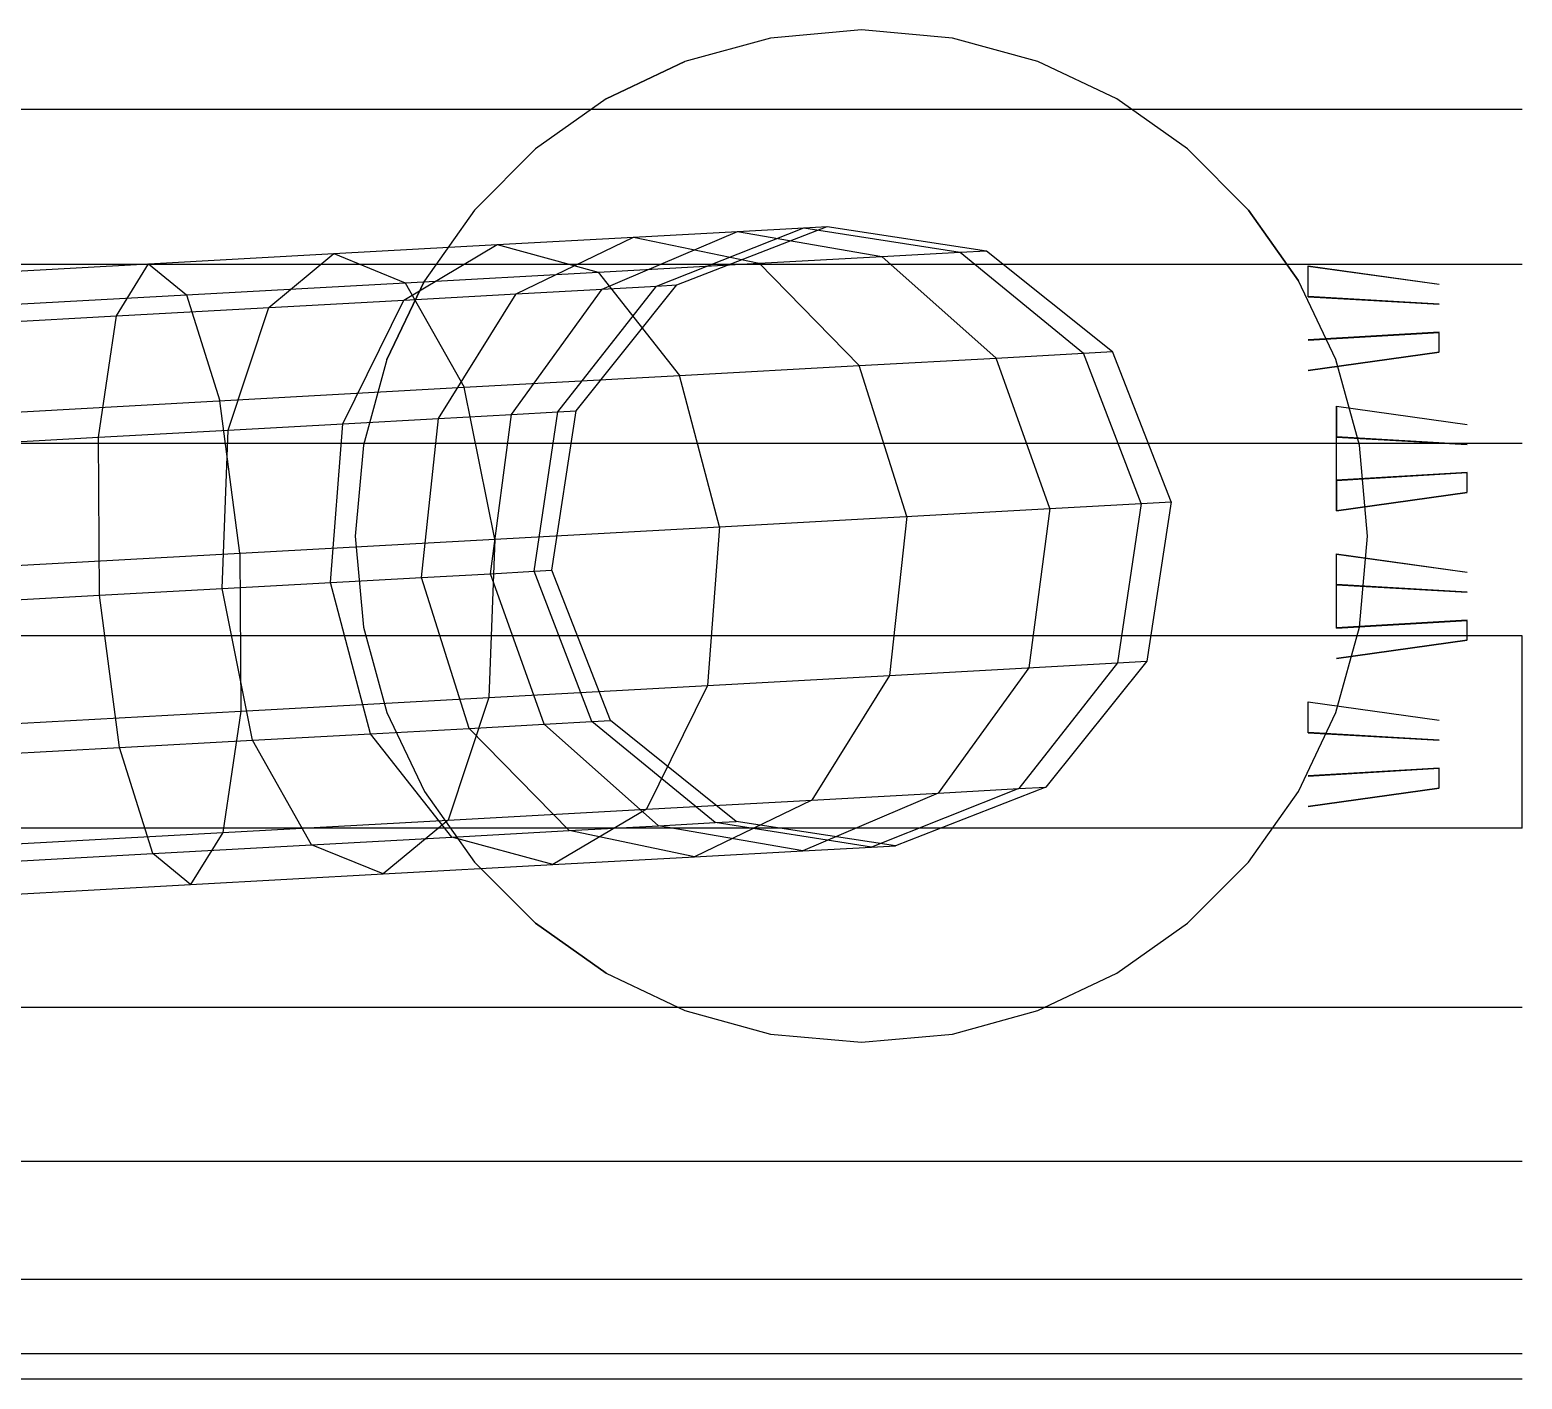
# Model space of a CAD drawing. Extents: x 11992 to 29481, y -6727 to 6811.
# Drawn here: x 17364.78 to 17398.32, y 2182.66 to 2212.98 of the extents above; entities that cross this region are included whole.
import ezdxf

# ---------------------------------------------------------------- set-up
doc = ezdxf.new("R2010")
doc.units = 0
doc.header["$MEASUREMENT"] = 0
doc.layers.get('0').update_dxf_attribs({"color": 8, "linetype": 'CONTINUOUS'})

msp = doc.modelspace()

# ---------------------------------------------------------------- linework, layer by layer
for p, q in [((17381.426, 2212.793, -1031.956), (17379.503, 2212.264, -1031.956)), ((17381.426, 2212.793, -1231.956), (17379.503, 2212.264, -1231.956)), ((17383.47, 2212.976, -1031.956), (17381.426, 2212.793, -1031.956)), ((17383.47, 2212.976, -1231.956), (17381.426, 2212.793, -1231.956)), ((17381.426, 2212.793, -1031.956), (17381.426, 2212.793, -1231.956)), ((17385.513, 2212.793, -1031.956), (17383.47, 2212.976, -1031.956)), ((17385.513, 2212.793, -1231.956), (17383.47, 2212.976, -1231.956)), ((17383.47, 2212.976, -1031.956), (17383.47, 2212.976, -1231.956)), ((17387.436, 2212.264, -1031.956), (17385.513, 2212.793, -1031.956)), ((17387.436, 2212.264, -1231.956), (17385.513, 2212.793, -1231.956)), ((17385.513, 2212.793, -1031.956), (17385.513, 2212.793, -1231.956)), ((17379.503, 2212.264, -1031.956), (17377.732, 2211.423, -1031.956)), ((17377.732, 2211.423, -1231.956), (17379.503, 2212.264, -1231.956)), ((17379.503, 2212.264, -1031.956), (17379.503, 2212.264, -1231.956)), ((17389.207, 2211.423, -1031.956), (17387.436, 2212.264, -1031.956)), ((17389.207, 2211.423, -1231.956), (17387.436, 2212.264, -1231.956)), ((17387.436, 2212.264, -1031.956), (17387.436, 2212.264, -1231.956)), ((17377.732, 2211.423, -1031.956), (17376.144, 2210.3, -1031.956)), ((17377.732, 2211.423, -1231.956), (17376.144, 2210.3, -1231.956)), ((17377.732, 2211.423, -1031.956), (17377.732, 2211.423, -1231.956)), ((17390.795, 2210.3, -1031.956), (17389.207, 2211.423, -1031.956)), ((17390.795, 2210.3, -1231.956), (17389.207, 2211.423, -1231.956)), ((17389.207, 2211.423, -1031.956), (17389.207, 2211.423, -1231.956)), ((17398.316, 2211.188, -1251.743), (17304.316, 2211.188, -1251.743)), ((17398.316, 2211.188, -1228.162), (17304.316, 2211.188, -1228.162)), ((17374.772, 2208.928, -1031.956), (17376.144, 2210.3, -1031.956)), ((17376.144, 2210.3, -1231.956), (17374.772, 2208.928, -1231.956)), ((17376.144, 2210.3, -1031.956), (17376.144, 2210.3, -1231.956)), ((17392.167, 2208.928, -1031.956), (17390.795, 2210.3, -1031.956)), ((17392.167, 2208.928, -1231.956), (17390.795, 2210.3, -1231.956)), ((17390.795, 2210.3, -1031.956), (17390.795, 2210.3, -1231.956)), ((17374.772, 2208.928, -1031.956), (17373.65, 2207.34, -1031.956)), ((17374.772, 2208.928, -1231.956), (17373.65, 2207.34, -1231.956)), ((17374.772, 2208.928, -1031.956), (17374.772, 2208.928, -1231.956)), ((17393.29, 2207.34, -1031.956), (17392.167, 2208.928, -1031.956)), ((17392.167, 2208.928, -1231.956), (17393.29, 2207.34, -1231.956)), ((17392.167, 2208.928, -1031.956), (17392.167, 2208.928, -1231.956)), ((17377.641, 2207.151, -1673.863), (17380.687, 2208.449, -1675.386)), ((17378.351, 2208.321, -1679.064), (17380.687, 2208.449, -1675.386)), ((17378.868, 2207.218, -1670.431), (17382.175, 2208.531, -1671.219)), ((17379.325, 2207.244, -1247.601), (17382.701, 2208.56, -1247.601)), ((17379.325, 2207.244, -1666.459), (17382.701, 2208.56, -1666.657)), ((17380.687, 2208.449, -1675.386), (17382.175, 2208.531, -1671.219)), ((17380.687, 2208.449, -1675.386), (17383.928, 2207.883, -1676.955)), ((17382.175, 2208.531, -1671.219), (17382.701, 2208.56, -1666.657)), ((17382.175, 2208.531, -1671.219), (17385.687, 2207.979, -1672.03)), ((17382.701, 2208.56, -1247.601), (17386.283, 2208.012, -1247.601)), ((17382.701, 2208.56, -1666.657), (17386.283, 2208.012, -1666.861)), ((17382.701, 2208.56, -1666.657), (17382.701, 2208.56, -1247.601)), ((17371.614, 2207.95, -1684.472), (17375.286, 2208.152, -1682.133)), ((17373.185, 2206.906, -1679.43), (17375.286, 2208.152, -1682.133)), ((17375.286, 2208.152, -1682.133), (17378.351, 2208.321, -1679.064)), ((17375.286, 2208.152, -1682.133), (17377.556, 2207.532, -1684.916)), ((17375.714, 2207.045, -1676.897), (17378.351, 2208.321, -1679.064)), ((17378.351, 2208.321, -1679.064), (17381.17, 2207.731, -1681.296)), ((17367.453, 2207.721, -1685.963), (17371.614, 2207.95, -1684.472)), ((17370.156, 2206.739, -1681.36), (17371.614, 2207.95, -1684.472)), ((17371.614, 2207.95, -1684.472), (17373.221, 2207.293, -1687.678)), ((17377.556, 2207.532, -1684.916), (17381.17, 2207.731, -1681.296)), ((17381.17, 2207.731, -1681.296), (17383.928, 2207.883, -1676.955)), ((17381.17, 2207.731, -1681.296), (17383.418, 2205.433, -1682.995)), ((17383.928, 2207.883, -1676.955), (17385.687, 2207.979, -1672.03)), ((17383.928, 2207.883, -1676.955), (17386.497, 2205.603, -1678.148)), ((17385.687, 2207.979, -1672.03), (17386.283, 2208.012, -1666.861)), ((17385.687, 2207.979, -1672.03), (17388.462, 2205.711, -1672.647)), ((17386.283, 2208.012, -1247.601), (17389.111, 2205.747, -1247.601)), ((17386.283, 2208.012, -1666.861), (17389.111, 2205.747, -1667.016)), ((17386.283, 2208.012, -1666.861), (17386.283, 2208.012, -1247.601)), ((17398.316, 2207.708, -1254.413), (17304.316, 2207.708, -1254.413)), ((17398.316, 2207.708, -1225.492), (17304.316, 2207.708, -1225.492)), ((17362.898, 2207.47, -1686.49), (17367.453, 2207.721, -1685.963)), ((17366.729, 2206.55, -1682.588), (17367.453, 2207.721, -1685.963)), ((17367.453, 2207.721, -1685.963), (17368.304, 2207.022, -1689.44)), ((17373.221, 2207.293, -1687.678), (17377.556, 2207.532, -1684.916)), ((17377.556, 2207.532, -1684.916), (17379.385, 2205.211, -1687.034)), ((17393.511, 2207.676, -1046.922), (17396.452, 2207.263, -1047.09)), ((17393.511, 2207.676, -1052.081), (17396.452, 2207.263, -1052.249)), ((17393.511, 2207.676, -1057.596), (17396.452, 2207.263, -1057.764)), ((17393.511, 2207.676, -1062.755), (17396.452, 2207.263, -1062.923)), ((17393.511, 2207.676, -1068.239), (17396.452, 2207.263, -1068.408)), ((17393.511, 2207.676, -1073.399), (17396.452, 2207.263, -1073.567)), ((17393.511, 2207.676, -1078.913), (17396.452, 2207.263, -1079.082)), ((17393.511, 2207.676, -1084.073), (17396.452, 2207.263, -1084.241)), ((17393.511, 2207.676, -1089.416), (17396.452, 2207.263, -1089.584)), ((17393.511, 2207.676, -1094.576), (17396.452, 2207.263, -1094.744)), ((17393.511, 2207.67, -1069.212), (17393.511, 2207.676, -1068.239)), ((17393.511, 2207.67, -1074.371), (17393.511, 2207.676, -1073.399)), ((17393.511, 2207.67, -1079.886), (17393.511, 2207.676, -1078.913)), ((17393.511, 2207.67, -1047.894), (17396.452, 2207.259, -1047.721)), ((17393.511, 2207.67, -1053.053), (17396.452, 2207.259, -1052.881)), ((17393.511, 2207.67, -1058.568), (17396.452, 2207.259, -1058.395)), ((17393.511, 2207.67, -1063.727), (17396.452, 2207.259, -1063.554)), ((17393.511, 2207.67, -1069.212), (17396.452, 2207.259, -1069.039)), ((17393.511, 2207.67, -1074.371), (17396.452, 2207.259, -1074.198)), ((17393.511, 2207.67, -1079.886), (17396.452, 2207.259, -1079.713)), ((17393.511, 2207.67, -1085.045), (17396.452, 2207.259, -1084.872)), ((17393.511, 2207.67, -1090.388), (17396.452, 2207.259, -1090.215)), ((17393.511, 2207.67, -1095.548), (17396.452, 2207.259, -1095.375)), ((17393.511, 2206.979, -1048.577), (17393.511, 2207.67, -1047.894)), ((17393.511, 2206.979, -1053.737), (17393.511, 2207.67, -1053.053)), ((17393.511, 2206.979, -1059.251), (17393.511, 2207.67, -1058.568)), ((17393.511, 2206.979, -1064.411), (17393.511, 2207.67, -1063.727)), ((17393.511, 2206.979, -1085.729), (17393.511, 2207.67, -1085.045)), ((17393.511, 2206.979, -1091.072), (17393.511, 2207.67, -1090.388)), ((17393.511, 2206.979, -1096.231), (17393.511, 2207.67, -1095.548)), ((17368.304, 2207.022, -1689.44), (17373.221, 2207.293, -1687.678)), ((17373.65, 2207.34, -1031.956), (17372.808, 2205.569, -1031.956)), ((17372.808, 2205.569, -1231.956), (17373.65, 2207.34, -1231.956)), ((17373.221, 2207.293, -1687.678), (17374.545, 2204.945, -1690.118)), ((17373.65, 2207.34, -1031.956), (17373.65, 2207.34, -1231.956)), ((17375.608, 2204.336, -1672.794), (17377.641, 2207.151, -1673.863)), ((17375.714, 2207.045, -1676.897), (17377.641, 2207.151, -1673.863)), ((17376.65, 2204.393, -1669.878), (17378.868, 2207.218, -1670.431)), ((17377.06, 2204.416, -1666.32), (17379.325, 2207.244, -1666.459)), ((17377.06, 2204.416, -1247.601), (17379.325, 2207.244, -1247.601)), ((17377.641, 2207.151, -1673.863), (17378.868, 2207.218, -1670.431)), ((17378.868, 2207.218, -1670.431), (17379.325, 2207.244, -1666.459)), ((17379.325, 2207.244, -1666.459), (17379.325, 2207.244, -1247.601)), ((17394.131, 2205.569, -1031.956), (17393.29, 2207.34, -1031.956)), ((17394.131, 2205.569, -1231.956), (17393.29, 2207.34, -1231.956)), ((17393.29, 2207.34, -1031.956), (17393.29, 2207.34, -1231.956)), ((17363.143, 2206.738, -1690.036), (17368.304, 2207.022, -1689.44)), ((17366.729, 2206.55, -1682.588), (17373.185, 2206.906, -1679.43)), ((17368.304, 2207.022, -1689.44), (17369.053, 2204.642, -1692.086)), ((17369.237, 2203.985, -1679.175), (17370.156, 2206.739, -1681.36)), ((17371.814, 2204.127, -1677.533), (17373.185, 2206.906, -1679.43)), ((17373.185, 2206.906, -1679.43), (17375.714, 2207.045, -1676.897)), ((17373.969, 2204.246, -1675.375), (17375.714, 2207.045, -1676.897)), ((17393.511, 2206.992, -1046.23), (17396.452, 2206.819, -1046.641)), ((17393.511, 2206.992, -1051.39), (17396.452, 2206.819, -1051.8)), ((17393.511, 2206.992, -1056.904), (17396.452, 2206.819, -1057.315)), ((17393.511, 2206.992, -1062.064), (17396.452, 2206.819, -1062.474)), ((17393.511, 2206.992, -1067.548), (17396.452, 2206.819, -1067.959)), ((17393.511, 2206.992, -1072.708), (17396.452, 2206.819, -1073.118)), ((17393.511, 2206.992, -1078.222), (17396.452, 2206.819, -1078.633)), ((17393.511, 2206.992, -1083.382), (17396.452, 2206.819, -1083.792)), ((17393.511, 2206.992, -1088.725), (17396.452, 2206.819, -1089.135)), ((17393.511, 2206.992, -1093.884), (17396.452, 2206.819, -1094.295)), ((17393.511, 2206.979, -1048.577), (17396.452, 2206.81, -1048.164)), ((17393.511, 2206.979, -1053.737), (17396.452, 2206.81, -1053.324)), ((17393.511, 2206.979, -1059.251), (17396.452, 2206.81, -1058.838)), ((17393.511, 2206.979, -1064.411), (17396.452, 2206.81, -1063.998)), ((17393.511, 2206.979, -1069.895), (17396.452, 2206.81, -1069.482)), ((17393.511, 2206.979, -1075.055), (17396.452, 2206.81, -1074.642)), ((17393.511, 2206.979, -1080.569), (17396.452, 2206.81, -1080.156)), ((17393.511, 2206.979, -1085.729), (17396.452, 2206.81, -1085.316)), ((17393.511, 2206.979, -1091.072), (17396.452, 2206.81, -1090.659)), ((17393.511, 2206.979, -1096.231), (17396.452, 2206.81, -1095.819)), ((17362.763, 2206.332, -1683.047), (17366.729, 2206.55, -1682.588)), ((17366.325, 2203.825, -1680.219), (17366.729, 2206.55, -1682.588)), ((17393.511, 2206.02, -1046.224), (17396.452, 2206.188, -1046.637)), ((17393.511, 2206.02, -1051.384), (17396.452, 2206.188, -1051.797)), ((17393.511, 2206.02, -1056.898), (17396.452, 2206.188, -1057.311)), ((17393.511, 2206.02, -1062.058), (17396.452, 2206.188, -1062.471)), ((17393.511, 2206.02, -1067.542), (17396.452, 2206.188, -1067.955)), ((17393.511, 2206.02, -1072.702), (17396.452, 2206.188, -1073.114)), ((17393.511, 2206.02, -1078.216), (17396.452, 2206.188, -1078.629)), ((17393.511, 2206.02, -1083.376), (17396.452, 2206.188, -1083.789)), ((17393.511, 2206.02, -1088.719), (17396.452, 2206.188, -1089.132)), ((17393.511, 2206.02, -1093.879), (17396.452, 2206.188, -1094.291)), ((17393.511, 2206.006, -1048.571), (17396.452, 2206.179, -1048.161)), ((17393.511, 2206.006, -1053.731), (17396.452, 2206.179, -1053.32)), ((17393.511, 2206.006, -1059.245), (17396.452, 2206.179, -1058.835)), ((17393.511, 2206.006, -1064.405), (17396.452, 2206.179, -1063.994)), ((17393.511, 2206.006, -1069.889), (17396.452, 2206.179, -1069.479)), ((17393.511, 2206.006, -1075.049), (17396.452, 2206.179, -1074.638)), ((17393.511, 2206.006, -1080.563), (17396.452, 2206.179, -1080.153)), ((17393.511, 2206.006, -1085.723), (17396.452, 2206.179, -1085.312)), ((17393.511, 2206.006, -1091.066), (17396.452, 2206.179, -1090.655)), ((17393.511, 2206.006, -1096.226), (17396.452, 2206.179, -1095.815)), ((17396.452, 2205.739, -1047.081), (17396.452, 2206.179, -1048.161)), ((17396.452, 2205.739, -1052.24), (17396.452, 2206.179, -1053.32)), ((17396.452, 2205.739, -1057.755), (17396.452, 2206.179, -1058.835)), ((17396.452, 2205.739, -1062.914), (17396.452, 2206.179, -1063.994)), ((17396.452, 2205.739, -1068.399), (17396.452, 2206.179, -1069.479)), ((17396.452, 2205.739, -1073.558), (17396.452, 2206.179, -1074.638)), ((17396.452, 2205.739, -1079.073), (17396.452, 2206.179, -1080.153)), ((17396.452, 2205.739, -1084.232), (17396.452, 2206.179, -1085.312)), ((17396.452, 2205.739, -1089.575), (17396.452, 2206.179, -1090.655)), ((17396.452, 2205.739, -1094.735), (17396.452, 2206.179, -1095.815)), ((17386.497, 2205.603, -1678.148), (17388.462, 2205.711, -1672.647)), ((17388.462, 2205.711, -1672.647), (17389.111, 2205.747, -1667.016)), ((17389.756, 2202.334, -1672.905), (17388.462, 2205.711, -1672.647)), ((17390.427, 2202.371, -1247.601), (17389.111, 2205.747, -1247.601)), ((17390.427, 2202.371, -1667.081), (17389.111, 2205.747, -1667.016)), ((17389.111, 2205.747, -1667.016), (17389.111, 2205.747, -1247.601)), ((17393.511, 2205.329, -1046.908), (17396.452, 2205.739, -1047.081)), ((17393.511, 2205.329, -1052.067), (17396.452, 2205.739, -1052.24)), ((17393.511, 2205.329, -1057.582), (17396.452, 2205.739, -1057.755)), ((17393.511, 2205.329, -1062.742), (17396.452, 2205.739, -1062.914)), ((17393.511, 2205.329, -1068.226), (17396.452, 2205.739, -1068.399)), ((17393.511, 2205.329, -1073.385), (17396.452, 2205.739, -1073.558)), ((17393.511, 2205.329, -1078.9), (17396.452, 2205.739, -1079.073)), ((17393.511, 2205.329, -1084.059), (17396.452, 2205.739, -1084.232)), ((17393.511, 2205.329, -1089.402), (17396.452, 2205.739, -1089.575)), ((17393.511, 2205.329, -1094.562), (17396.452, 2205.739, -1094.735)), ((17393.511, 2205.323, -1047.88), (17396.452, 2205.736, -1047.712)), ((17393.511, 2205.323, -1053.04), (17396.452, 2205.736, -1052.872)), ((17393.511, 2205.323, -1058.554), (17396.452, 2205.736, -1058.386)), ((17393.511, 2205.323, -1063.714), (17396.452, 2205.736, -1063.546)), ((17393.511, 2205.323, -1069.198), (17396.452, 2205.736, -1069.03)), ((17393.511, 2205.323, -1074.357), (17396.452, 2205.736, -1074.189)), ((17393.511, 2205.323, -1079.872), (17396.452, 2205.736, -1079.704)), ((17393.511, 2205.323, -1085.032), (17396.452, 2205.736, -1084.863)), ((17393.511, 2205.323, -1090.375), (17396.452, 2205.736, -1090.206)), ((17393.511, 2205.323, -1095.534), (17396.452, 2205.736, -1095.366)), ((17372.808, 2205.569, -1031.956), (17372.279, 2203.646, -1031.956)), ((17372.808, 2205.569, -1231.956), (17372.279, 2203.646, -1231.956)), ((17372.808, 2205.569, -1031.956), (17372.808, 2205.569, -1231.956)), ((17379.385, 2205.211, -1687.034), (17383.418, 2205.433, -1682.995)), ((17383.418, 2205.433, -1682.995), (17386.497, 2205.603, -1678.148)), ((17384.492, 2202.044, -1683.706), (17383.418, 2205.433, -1682.995)), ((17387.705, 2202.221, -1678.647), (17386.497, 2205.603, -1678.148)), ((17394.66, 2203.646, -1031.956), (17394.131, 2205.569, -1031.956)), ((17394.66, 2203.646, -1231.956), (17394.131, 2205.569, -1231.956)), ((17394.131, 2205.569, -1031.956), (17394.131, 2205.569, -1231.956)), ((17374.545, 2204.945, -1690.118), (17379.385, 2205.211, -1687.034)), ((17380.284, 2201.812, -1687.921), (17379.385, 2205.211, -1687.034)), ((17363.431, 2204.333, -1692.735), (17374.545, 2204.945, -1690.118)), ((17375.233, 2201.534, -1691.138), (17374.545, 2204.945, -1690.118)), ((17369.5, 2201.219, -1693.192), (17369.053, 2204.642, -1692.086)), ((17375.608, 2204.336, -1672.794), (17376.65, 2204.393, -1669.878)), ((17376.117, 2200.812, -1669.708), (17376.65, 2204.393, -1669.878)), ((17376.512, 2200.834, -1666.278), (17377.06, 2204.416, -1666.32)), ((17376.512, 2200.834, -1247.601), (17377.06, 2204.416, -1247.601)), ((17376.65, 2204.393, -1669.878), (17377.06, 2204.416, -1666.32)), ((17377.06, 2204.416, -1666.32), (17377.06, 2204.416, -1247.601)), ((17394.142, 2202.855, -1048.571), (17394.142, 2204.524, -1046.922)), ((17394.142, 2204.519, -1063.727), (17394.142, 2204.524, -1062.755)), ((17394.142, 2202.171, -1074.357), (17394.142, 2204.524, -1073.399)), ((17394.142, 2204.524, -1046.922), (17397.083, 2204.112, -1047.09)), ((17394.142, 2204.524, -1052.081), (17397.083, 2204.112, -1052.249)), ((17394.142, 2204.524, -1057.596), (17397.083, 2204.112, -1057.764)), ((17394.142, 2204.524, -1062.755), (17397.083, 2204.112, -1062.923)), ((17394.142, 2204.524, -1062.755), (17394.142, 2203.841, -1062.064)), ((17394.142, 2204.524, -1068.239), (17397.083, 2204.112, -1068.408)), ((17394.142, 2204.524, -1073.399), (17397.083, 2204.112, -1073.567)), ((17394.142, 2204.524, -1078.913), (17397.083, 2204.112, -1079.082)), ((17394.142, 2204.524, -1084.073), (17397.083, 2204.112, -1084.241)), ((17394.142, 2204.524, -1089.416), (17397.083, 2204.112, -1089.584)), ((17394.142, 2204.524, -1089.416), (17394.142, 2203.841, -1088.725)), ((17394.142, 2202.171, -1095.534), (17394.142, 2204.524, -1094.576)), ((17394.142, 2204.524, -1094.576), (17397.083, 2204.112, -1094.744)), ((17394.142, 2202.855, -1091.066), (17394.142, 2204.524, -1089.416)), ((17394.142, 2202.869, -1093.879), (17394.142, 2204.524, -1094.576)), ((17394.142, 2204.519, -1047.894), (17397.083, 2204.108, -1047.721)), ((17394.142, 2204.519, -1053.053), (17397.083, 2204.108, -1052.881)), ((17394.142, 2204.519, -1058.568), (17397.083, 2204.108, -1058.395)), ((17394.142, 2204.519, -1063.727), (17397.083, 2204.108, -1063.554)), ((17394.142, 2204.519, -1069.212), (17397.083, 2204.108, -1069.039)), ((17394.142, 2204.519, -1074.371), (17397.083, 2204.108, -1074.198)), ((17394.142, 2204.519, -1079.885), (17397.083, 2204.108, -1079.713)), ((17394.142, 2204.519, -1085.045), (17397.083, 2204.108, -1084.872)), ((17394.142, 2204.519, -1090.388), (17397.083, 2204.108, -1090.215)), ((17394.142, 2204.519, -1095.548), (17397.083, 2204.108, -1095.375)), ((17394.142, 2204.519, -1079.885), (17394.142, 2203.841, -1078.222)), ((17394.142, 2204.519, -1085.045), (17394.142, 2203.841, -1083.382)), ((17394.142, 2203.827, -1048.577), (17394.142, 2204.519, -1047.894)), ((17394.142, 2203.827, -1053.737), (17394.142, 2204.519, -1053.053)), ((17394.142, 2203.827, -1059.251), (17394.142, 2204.519, -1058.568)), ((17394.142, 2203.827, -1069.895), (17394.142, 2204.519, -1069.212)), ((17394.142, 2203.827, -1075.055), (17394.142, 2204.519, -1074.371)), ((17394.142, 2203.827, -1080.569), (17394.142, 2204.519, -1079.885)), ((17394.142, 2203.827, -1085.729), (17394.142, 2204.519, -1085.045)), ((17369.237, 2203.985, -1679.175), (17371.814, 2204.127, -1677.533)), ((17371.542, 2200.56, -1676.949), (17371.814, 2204.127, -1677.533)), ((17371.814, 2204.127, -1677.533), (17373.969, 2204.246, -1675.375)), ((17373.581, 2200.673, -1674.907), (17373.969, 2204.246, -1675.375)), ((17373.969, 2204.246, -1675.375), (17375.608, 2204.336, -1672.794)), ((17375.132, 2200.758, -1672.465), (17375.608, 2204.336, -1672.794)), ((17362.772, 2203.629, -1680.629), (17366.325, 2203.825, -1680.219)), ((17366.325, 2203.825, -1680.219), (17369.237, 2203.985, -1679.175)), ((17366.351, 2200.274, -1679.489), (17366.325, 2203.825, -1680.219)), ((17369.104, 2200.426, -1678.503), (17369.237, 2203.985, -1679.175)), ((17394.142, 2203.841, -1046.23), (17397.083, 2203.668, -1046.641)), ((17394.142, 2203.841, -1051.39), (17397.083, 2203.668, -1051.8)), ((17394.142, 2203.841, -1056.904), (17397.083, 2203.668, -1057.315)), ((17394.142, 2203.841, -1062.064), (17397.083, 2203.668, -1062.474)), ((17394.142, 2203.841, -1067.548), (17397.083, 2203.668, -1067.959)), ((17394.142, 2203.841, -1072.708), (17397.083, 2203.668, -1073.118)), ((17394.142, 2203.841, -1078.222), (17397.083, 2203.668, -1078.633)), ((17394.142, 2203.841, -1083.382), (17397.083, 2203.668, -1083.792)), ((17394.142, 2203.841, -1088.725), (17397.083, 2203.668, -1089.135)), ((17394.142, 2203.841, -1093.884), (17397.083, 2203.668, -1094.295)), ((17394.142, 2203.827, -1064.411), (17394.142, 2203.841, -1062.064)), ((17394.142, 2202.869, -1078.216), (17394.142, 2203.841, -1078.222)), ((17394.142, 2202.869, -1083.376), (17394.142, 2203.841, -1083.382)), ((17394.142, 2202.869, -1088.719), (17394.142, 2203.841, -1088.725)), ((17394.142, 2202.855, -1048.571), (17394.142, 2203.827, -1048.577)), ((17394.142, 2202.855, -1075.049), (17394.142, 2203.827, -1075.055)), ((17394.142, 2202.855, -1080.563), (17394.142, 2203.827, -1080.569)), ((17394.142, 2202.855, -1085.723), (17394.142, 2203.827, -1085.729)), ((17394.142, 2203.827, -1048.577), (17397.083, 2203.659, -1048.164)), ((17394.142, 2203.827, -1053.737), (17397.083, 2203.659, -1053.324)), ((17394.142, 2203.827, -1059.251), (17397.083, 2203.659, -1058.838)), ((17394.142, 2203.827, -1064.411), (17397.083, 2203.659, -1063.998)), ((17394.142, 2203.827, -1069.895), (17397.083, 2203.659, -1069.482)), ((17394.142, 2203.827, -1075.055), (17397.083, 2203.659, -1074.642)), ((17394.142, 2203.827, -1080.569), (17397.083, 2203.659, -1080.156)), ((17394.142, 2203.827, -1085.729), (17397.083, 2203.659, -1085.316)), ((17394.142, 2203.827, -1091.072), (17397.083, 2203.659, -1090.659)), ((17394.142, 2203.827, -1096.231), (17397.083, 2203.659, -1095.819)), ((17398.316, 2203.681, -1223.824), (17304.316, 2203.681, -1223.824)), ((17398.316, 2203.681, -1256.081), (17304.316, 2203.681, -1256.081)), ((17372.279, 2203.646, -1031.956), (17372.096, 2201.603, -1031.956)), ((17372.279, 2203.646, -1231.956), (17372.096, 2201.603, -1231.956)), ((17372.279, 2203.646, -1031.956), (17372.279, 2203.646, -1231.956)), ((17394.843, 2201.603, -1031.956), (17394.66, 2203.646, -1031.956)), ((17394.843, 2201.603, -1231.956), (17394.66, 2203.646, -1231.956)), ((17394.66, 2203.646, -1031.956), (17394.66, 2203.646, -1231.956)), ((17394.142, 2202.869, -1046.224), (17397.083, 2203.037, -1046.637)), ((17394.142, 2202.869, -1051.384), (17397.083, 2203.037, -1051.797)), ((17394.142, 2202.869, -1056.898), (17397.083, 2203.037, -1057.311)), ((17394.142, 2202.869, -1062.058), (17397.083, 2203.037, -1062.471)), ((17394.142, 2202.869, -1067.542), (17397.083, 2203.037, -1067.955)), ((17394.142, 2202.869, -1072.702), (17397.083, 2203.037, -1073.114)), ((17394.142, 2202.869, -1078.216), (17397.083, 2203.037, -1078.629)), ((17394.142, 2202.869, -1083.376), (17397.083, 2203.037, -1083.789)), ((17394.142, 2202.869, -1088.719), (17397.083, 2203.037, -1089.132)), ((17394.142, 2202.869, -1093.879), (17397.083, 2203.037, -1094.291)), ((17394.142, 2202.855, -1048.571), (17397.083, 2203.028, -1048.161)), ((17394.142, 2202.855, -1053.731), (17397.083, 2203.028, -1053.32)), ((17394.142, 2202.855, -1059.245), (17397.083, 2203.028, -1058.835)), ((17394.142, 2202.855, -1064.405), (17397.083, 2203.028, -1063.994)), ((17394.142, 2202.855, -1069.889), (17397.083, 2203.028, -1069.479)), ((17394.142, 2202.855, -1075.049), (17397.083, 2203.028, -1074.638)), ((17394.142, 2202.855, -1080.563), (17397.083, 2203.028, -1080.153)), ((17394.142, 2202.855, -1085.723), (17397.083, 2203.028, -1085.312)), ((17394.142, 2202.855, -1091.066), (17397.083, 2203.028, -1090.655)), ((17394.142, 2202.855, -1096.226), (17397.083, 2203.028, -1095.815)), ((17397.083, 2202.588, -1047.081), (17397.083, 2203.028, -1048.161)), ((17397.083, 2202.588, -1052.24), (17397.083, 2203.028, -1053.32)), ((17397.083, 2202.588, -1057.755), (17397.083, 2203.028, -1058.835)), ((17397.083, 2202.588, -1062.914), (17397.083, 2203.028, -1063.994)), ((17397.083, 2202.588, -1068.399), (17397.083, 2203.028, -1069.479)), ((17397.083, 2202.588, -1073.558), (17397.083, 2203.028, -1074.638)), ((17397.083, 2202.588, -1079.072), (17397.083, 2203.028, -1080.153)), ((17397.083, 2202.588, -1084.232), (17397.083, 2203.028, -1085.312)), ((17397.083, 2202.588, -1089.575), (17397.083, 2203.028, -1090.655)), ((17397.083, 2202.588, -1094.735), (17397.083, 2203.028, -1095.815)), ((17394.142, 2202.869, -1078.216), (17394.142, 2202.177, -1078.9)), ((17394.142, 2202.869, -1083.376), (17394.142, 2202.177, -1084.059)), ((17394.142, 2202.869, -1088.719), (17394.142, 2202.177, -1089.402)), ((17394.142, 2202.869, -1093.879), (17394.142, 2202.177, -1094.562)), ((17394.142, 2202.171, -1074.357), (17394.142, 2202.855, -1075.049)), ((17394.142, 2202.172, -1079.872), (17394.142, 2202.855, -1080.563)), ((17394.142, 2202.171, -1085.031), (17394.142, 2202.855, -1085.723)), ((17394.142, 2202.177, -1089.402), (17394.142, 2202.855, -1091.066)), ((17389.756, 2202.334, -1672.905), (17390.427, 2202.371, -1667.081)), ((17390.427, 2202.371, -1247.601), (17389.879, 2198.789, -1247.601)), ((17390.427, 2202.371, -1667.081), (17389.879, 2198.789, -1667.038)), ((17390.427, 2202.371, -1667.081), (17390.427, 2202.371, -1247.601)), ((17394.142, 2202.177, -1046.908), (17397.083, 2202.588, -1047.081)), ((17394.142, 2202.177, -1052.067), (17397.083, 2202.588, -1052.24)), ((17394.142, 2202.177, -1057.582), (17397.083, 2202.588, -1057.755)), ((17394.142, 2202.177, -1062.741), (17397.083, 2202.588, -1062.914)), ((17394.142, 2202.177, -1068.226), (17397.083, 2202.588, -1068.399)), ((17394.142, 2202.177, -1073.385), (17397.083, 2202.588, -1073.558)), ((17394.142, 2202.177, -1078.9), (17397.083, 2202.588, -1079.072)), ((17394.142, 2202.177, -1084.059), (17397.083, 2202.588, -1084.232)), ((17394.142, 2202.177, -1089.402), (17397.083, 2202.588, -1089.575)), ((17394.142, 2202.177, -1094.562), (17397.083, 2202.588, -1094.735)), ((17394.142, 2202.172, -1047.88), (17397.083, 2202.584, -1047.712)), ((17394.142, 2202.171, -1053.04), (17397.083, 2202.584, -1052.872)), ((17394.142, 2202.171, -1058.554), (17397.083, 2202.584, -1058.386)), ((17394.142, 2202.171, -1063.714), (17397.083, 2202.584, -1063.546)), ((17394.142, 2202.171, -1069.198), (17397.083, 2202.584, -1069.03)), ((17394.142, 2202.171, -1074.357), (17397.083, 2202.584, -1074.189)), ((17394.142, 2202.172, -1079.872), (17397.083, 2202.584, -1079.704)), ((17394.142, 2202.171, -1085.031), (17397.083, 2202.584, -1084.863)), ((17394.142, 2202.172, -1090.375), (17397.083, 2202.584, -1090.206)), ((17394.142, 2202.171, -1095.534), (17397.083, 2202.584, -1095.366)), ((17380.284, 2201.812, -1687.921), (17387.705, 2202.221, -1678.647)), ((17384.492, 2202.044, -1683.706), (17384.104, 2198.471, -1683.237)), ((17387.705, 2202.221, -1678.647), (17387.228, 2198.643, -1678.318)), ((17387.705, 2202.221, -1678.647), (17389.756, 2202.334, -1672.905)), ((17389.756, 2202.334, -1672.905), (17389.223, 2198.753, -1672.735)), ((17394.142, 2202.177, -1078.9), (17394.142, 2202.172, -1079.872)), ((17394.142, 2202.177, -1084.059), (17394.142, 2202.171, -1085.031)), ((17394.142, 2202.177, -1094.562), (17394.142, 2202.171, -1095.534)), ((17375.233, 2201.534, -1691.138), (17380.284, 2201.812, -1687.921)), ((17380.284, 2201.812, -1687.921), (17380.011, 2198.246, -1687.337)), ((17363.685, 2200.899, -1693.864), (17375.233, 2201.534, -1691.138)), ((17372.096, 2201.603, -1031.956), (17372.279, 2199.559, -1031.956)), ((17372.096, 2201.603, -1231.956), (17372.279, 2199.559, -1231.956)), ((17372.096, 2201.603, -1031.956), (17372.096, 2201.603, -1231.956)), ((17375.233, 2201.534, -1691.138), (17375.099, 2197.975, -1690.466)), ((17394.66, 2199.559, -1031.956), (17394.843, 2201.603, -1031.956)), ((17394.66, 2199.559, -1231.956), (17394.843, 2201.603, -1231.956)), ((17394.843, 2201.603, -1031.956), (17394.843, 2201.603, -1231.956)), ((17369.5, 2201.219, -1693.192), (17369.525, 2197.669, -1692.463)), ((17394.142, 2199.537, -1085.723), (17394.142, 2201.206, -1084.073)), ((17394.142, 2201.2, -1090.388), (17394.142, 2201.206, -1089.416)), ((17394.142, 2199.537, -1096.226), (17394.142, 2201.206, -1094.576)), ((17394.142, 2201.206, -1046.922), (17397.083, 2200.793, -1047.09)), ((17394.142, 2201.206, -1052.081), (17397.083, 2200.793, -1052.249)), ((17394.142, 2201.206, -1057.596), (17397.083, 2200.793, -1057.764)), ((17394.142, 2201.206, -1062.755), (17397.083, 2200.793, -1062.923)), ((17394.142, 2201.206, -1068.239), (17397.083, 2200.793, -1068.408)), ((17394.142, 2201.206, -1073.399), (17397.083, 2200.793, -1073.567)), ((17394.142, 2201.206, -1078.913), (17397.083, 2200.793, -1079.082)), ((17394.142, 2201.206, -1084.073), (17397.083, 2200.793, -1084.241)), ((17394.142, 2201.206, -1089.416), (17397.083, 2200.793, -1089.584)), ((17394.142, 2201.206, -1094.576), (17397.083, 2200.793, -1094.744)), ((17394.142, 2201.2, -1053.053), (17394.142, 2201.206, -1052.081)), ((17394.142, 2201.2, -1069.212), (17394.142, 2201.206, -1068.239)), ((17394.142, 2201.2, -1074.371), (17394.142, 2201.206, -1073.399)), ((17394.142, 2200.509, -1091.072), (17394.142, 2201.206, -1089.416)), ((17394.142, 2201.2, -1047.894), (17397.083, 2200.789, -1047.721)), ((17394.142, 2201.2, -1053.053), (17397.083, 2200.789, -1052.881)), ((17394.142, 2201.2, -1058.568), (17397.083, 2200.789, -1058.395)), ((17394.142, 2201.2, -1063.727), (17397.083, 2200.789, -1063.554)), ((17394.142, 2201.2, -1069.212), (17397.083, 2200.789, -1069.039)), ((17394.142, 2201.2, -1074.371), (17397.083, 2200.789, -1074.198)), ((17394.142, 2201.2, -1079.885), (17397.083, 2200.789, -1079.713)), ((17394.142, 2201.2, -1085.045), (17397.083, 2200.789, -1084.872)), ((17394.142, 2201.2, -1090.388), (17397.083, 2200.789, -1090.215)), ((17394.142, 2201.2, -1095.548), (17397.083, 2200.789, -1095.375)), ((17394.142, 2200.509, -1048.577), (17394.142, 2201.2, -1047.894)), ((17394.142, 2200.509, -1059.251), (17394.142, 2201.2, -1058.568)), ((17394.142, 2200.509, -1064.411), (17394.142, 2201.2, -1063.727)), ((17394.142, 2200.509, -1080.569), (17394.142, 2201.2, -1079.885)), ((17394.142, 2200.509, -1085.729), (17394.142, 2201.2, -1085.045)), ((17394.142, 2200.509, -1091.072), (17394.142, 2201.2, -1090.388)), ((17394.142, 2200.509, -1096.231), (17394.142, 2201.2, -1095.548)), ((17373.581, 2200.673, -1674.907), (17375.132, 2200.758, -1672.465)), ((17375.132, 2200.758, -1672.465), (17376.117, 2200.812, -1669.708)), ((17376.34, 2197.376, -1672.965), (17375.132, 2200.758, -1672.465)), ((17376.117, 2200.812, -1669.708), (17376.512, 2200.834, -1666.278)), ((17377.411, 2197.435, -1669.966), (17376.117, 2200.812, -1669.708)), ((17377.828, 2197.458, -1666.342), (17376.512, 2200.834, -1666.278)), ((17376.512, 2200.834, -1666.278), (17376.512, 2200.834, -1247.601)), ((17377.828, 2197.458, -1247.601), (17376.512, 2200.834, -1247.601)), ((17366.351, 2200.274, -1679.489), (17369.104, 2200.426, -1678.503)), ((17369.104, 2200.426, -1678.503), (17373.581, 2200.673, -1674.907)), ((17369.791, 2197.015, -1679.523), (17369.104, 2200.426, -1678.503)), ((17372.44, 2197.161, -1677.835), (17371.542, 2200.56, -1676.949)), ((17374.655, 2197.283, -1675.618), (17373.581, 2200.673, -1674.907)), ((17394.142, 2200.522, -1046.23), (17397.083, 2200.35, -1046.641)), ((17394.142, 2200.522, -1051.39), (17397.083, 2200.35, -1051.8)), ((17394.142, 2200.522, -1056.904), (17397.083, 2200.35, -1057.315)), ((17394.142, 2200.522, -1062.064), (17397.083, 2200.349, -1062.474)), ((17394.142, 2200.522, -1067.548), (17397.083, 2200.35, -1067.959)), ((17394.142, 2200.522, -1072.708), (17397.083, 2200.35, -1073.118)), ((17394.142, 2200.522, -1078.222), (17397.083, 2200.349, -1078.633)), ((17394.142, 2200.522, -1083.382), (17397.083, 2200.349, -1083.792)), ((17394.142, 2200.522, -1088.725), (17397.083, 2200.349, -1089.135)), ((17394.142, 2200.522, -1093.884), (17397.083, 2200.349, -1094.295)), ((17394.142, 2199.537, -1085.723), (17394.142, 2200.509, -1085.729)), ((17394.142, 2199.537, -1096.226), (17394.142, 2200.509, -1096.231)), ((17394.142, 2200.509, -1048.577), (17397.083, 2200.34, -1048.164)), ((17394.142, 2200.509, -1053.737), (17397.083, 2200.34, -1053.324)), ((17394.142, 2200.509, -1059.251), (17397.083, 2200.34, -1058.838)), ((17394.142, 2200.509, -1064.411), (17397.083, 2200.34, -1063.998)), ((17394.142, 2200.509, -1069.895), (17397.083, 2200.34, -1069.482)), ((17394.142, 2200.509, -1075.055), (17397.083, 2200.34, -1074.642)), ((17394.142, 2200.509, -1080.569), (17397.083, 2200.34, -1080.156)), ((17394.142, 2200.509, -1085.729), (17397.083, 2200.34, -1085.316)), ((17394.142, 2200.509, -1091.072), (17397.083, 2200.34, -1090.659)), ((17394.142, 2200.509, -1096.231), (17397.083, 2200.34, -1095.819)), ((17362.924, 2200.086, -1679.885), (17366.351, 2200.274, -1679.489)), ((17366.797, 2196.851, -1680.596), (17366.351, 2200.274, -1679.489)), ((17394.142, 2199.55, -1046.224), (17397.083, 2199.718, -1046.637)), ((17394.142, 2199.55, -1051.384), (17397.083, 2199.718, -1051.797)), ((17394.142, 2199.55, -1056.898), (17397.083, 2199.718, -1057.311)), ((17394.142, 2199.55, -1062.058), (17397.083, 2199.718, -1062.471)), ((17394.142, 2199.55, -1067.542), (17397.083, 2199.718, -1067.955)), ((17394.142, 2199.55, -1072.702), (17397.083, 2199.718, -1073.114)), ((17394.142, 2199.55, -1078.216), (17397.083, 2199.718, -1078.629)), ((17394.142, 2199.55, -1083.376), (17397.083, 2199.718, -1083.789)), ((17394.142, 2199.55, -1088.719), (17397.083, 2199.718, -1089.132)), ((17394.142, 2199.55, -1093.879), (17397.083, 2199.718, -1094.291)), ((17394.142, 2199.537, -1048.571), (17397.083, 2199.709, -1048.161)), ((17394.142, 2199.537, -1053.731), (17397.083, 2199.709, -1053.32)), ((17394.142, 2199.537, -1059.245), (17397.083, 2199.709, -1058.835)), ((17394.142, 2199.537, -1064.405), (17397.083, 2199.709, -1063.994)), ((17394.142, 2199.537, -1069.889), (17397.083, 2199.709, -1069.479)), ((17394.142, 2199.537, -1075.049), (17397.083, 2199.709, -1074.638)), ((17394.142, 2199.537, -1080.563), (17397.083, 2199.709, -1080.153)), ((17394.142, 2199.537, -1085.723), (17397.083, 2199.709, -1085.312)), ((17394.142, 2199.537, -1091.066), (17397.083, 2199.709, -1090.655)), ((17394.142, 2199.537, -1096.226), (17397.083, 2199.709, -1095.815)), ((17397.083, 2199.269, -1047.081), (17397.083, 2199.709, -1048.161)), ((17397.083, 2199.269, -1052.24), (17397.083, 2199.709, -1053.32)), ((17397.083, 2199.269, -1057.755), (17397.083, 2199.709, -1058.835)), ((17397.083, 2199.269, -1062.914), (17397.083, 2199.709, -1063.994)), ((17397.083, 2199.269, -1068.399), (17397.083, 2199.709, -1069.479)), ((17397.083, 2199.269, -1073.558), (17397.083, 2199.709, -1074.638)), ((17397.083, 2199.269, -1079.073), (17397.083, 2199.709, -1080.153)), ((17397.083, 2199.269, -1084.232), (17397.083, 2199.709, -1085.312)), ((17397.083, 2199.269, -1089.575), (17397.083, 2199.709, -1090.655)), ((17397.083, 2199.269, -1094.735), (17397.083, 2199.709, -1095.815)), ((17398.316, 2199.359, -1223.255), (17304.316, 2199.359, -1223.255)), ((17398.316, 2199.359, -1256.65), (17304.316, 2199.359, -1256.65)), ((17372.279, 2199.559, -1031.956), (17372.808, 2197.636, -1031.956)), ((17372.279, 2199.559, -1231.956), (17372.808, 2197.636, -1231.956)), ((17372.279, 2199.559, -1031.956), (17372.279, 2199.559, -1231.956)), ((17394.131, 2197.636, -1031.956), (17394.66, 2199.559, -1031.956)), ((17394.131, 2197.636, -1231.956), (17394.66, 2199.559, -1231.956)), ((17394.66, 2199.559, -1031.956), (17394.66, 2199.559, -1231.956)), ((17398.316, 2195.038, -1223.824), (17398.316, 2199.359, -1256.65)), ((17394.142, 2198.859, -1046.908), (17397.083, 2199.269, -1047.081)), ((17394.142, 2198.859, -1052.067), (17397.083, 2199.269, -1052.24)), ((17394.142, 2198.859, -1057.582), (17397.083, 2199.269, -1057.755)), ((17394.142, 2198.859, -1062.742), (17397.083, 2199.269, -1062.914)), ((17394.142, 2198.859, -1068.226), (17397.083, 2199.269, -1068.399)), ((17394.142, 2198.859, -1073.385), (17397.083, 2199.269, -1073.558)), ((17394.142, 2198.859, -1078.9), (17397.083, 2199.269, -1079.073)), ((17394.142, 2198.859, -1084.059), (17397.083, 2199.269, -1084.232)), ((17394.142, 2198.859, -1089.402), (17397.083, 2199.269, -1089.575)), ((17394.142, 2198.859, -1094.562), (17397.083, 2199.269, -1094.735)), ((17394.142, 2198.853, -1047.88), (17397.083, 2199.266, -1047.712)), ((17394.142, 2198.853, -1053.04), (17397.083, 2199.266, -1052.872)), ((17394.142, 2198.853, -1058.554), (17397.083, 2199.266, -1058.386)), ((17394.142, 2198.853, -1063.714), (17397.083, 2199.266, -1063.546)), ((17394.142, 2198.853, -1069.198), (17397.083, 2199.266, -1069.03)), ((17394.142, 2198.853, -1074.357), (17397.083, 2199.266, -1074.189)), ((17394.142, 2198.853, -1079.872), (17397.083, 2199.266, -1079.704)), ((17394.142, 2198.853, -1085.031), (17397.083, 2199.266, -1084.863)), ((17394.142, 2198.853, -1090.375), (17397.083, 2199.266, -1090.206)), ((17394.142, 2198.853, -1095.534), (17397.083, 2199.266, -1095.366)), ((17384.104, 2198.471, -1683.237), (17389.223, 2198.753, -1672.735)), ((17389.223, 2198.753, -1672.735), (17387.005, 2195.928, -1672.182)), ((17389.879, 2198.789, -1247.601), (17387.614, 2195.961, -1247.601)), ((17389.879, 2198.789, -1667.038), (17387.614, 2195.961, -1666.899)), ((17389.223, 2198.753, -1672.735), (17389.879, 2198.789, -1667.038)), ((17389.879, 2198.789, -1667.038), (17389.879, 2198.789, -1247.601)), ((17380.011, 2198.246, -1687.337), (17384.104, 2198.471, -1683.237)), ((17384.104, 2198.471, -1683.237), (17382.358, 2195.672, -1681.716)), ((17387.228, 2198.643, -1678.318), (17385.195, 2195.828, -1677.249)), ((17375.099, 2197.975, -1690.466), (17380.011, 2198.246, -1687.337)), ((17380.011, 2198.246, -1687.337), (17378.64, 2195.467, -1685.439)), ((17363.837, 2197.355, -1693.12), (17369.525, 2197.669, -1692.463)), ((17369.525, 2197.669, -1692.463), (17369.121, 2194.943, -1690.093)), ((17369.525, 2197.669, -1692.463), (17375.099, 2197.975, -1690.466)), ((17375.099, 2197.975, -1690.466), (17374.181, 2195.221, -1688.28)), ((17393.511, 2197.881, -1046.922), (17396.452, 2197.469, -1047.09)), ((17393.511, 2197.881, -1052.081), (17396.452, 2197.469, -1052.249)), ((17393.511, 2197.881, -1057.596), (17396.452, 2197.469, -1057.764)), ((17393.511, 2197.881, -1062.755), (17396.452, 2197.469, -1062.923)), ((17393.511, 2197.881, -1068.239), (17396.452, 2197.469, -1068.408)), ((17393.511, 2197.881, -1073.399), (17396.452, 2197.469, -1073.567)), ((17393.511, 2197.881, -1078.913), (17396.452, 2197.469, -1079.082)), ((17393.511, 2197.881, -1084.073), (17396.452, 2197.469, -1084.241)), ((17393.511, 2197.881, -1089.416), (17396.452, 2197.469, -1089.584)), ((17393.511, 2197.881, -1094.576), (17396.452, 2197.469, -1094.744)), ((17393.511, 2197.876, -1053.053), (17393.511, 2197.881, -1052.081)), ((17393.511, 2197.876, -1069.212), (17393.511, 2197.881, -1068.239)), ((17393.511, 2197.876, -1074.371), (17393.511, 2197.881, -1073.399)), ((17393.511, 2197.876, -1085.045), (17393.511, 2197.881, -1084.073)), ((17393.511, 2197.876, -1090.388), (17393.511, 2197.881, -1089.416)), ((17393.511, 2197.876, -1095.548), (17393.511, 2197.881, -1094.576)), ((17393.511, 2197.876, -1047.894), (17396.452, 2197.465, -1047.721)), ((17393.511, 2197.876, -1053.053), (17396.452, 2197.465, -1052.881)), ((17393.511, 2197.876, -1058.568), (17396.452, 2197.465, -1058.395)), ((17393.511, 2197.876, -1063.727), (17396.452, 2197.465, -1063.554)), ((17393.511, 2197.876, -1069.212), (17396.452, 2197.465, -1069.039)), ((17393.511, 2197.876, -1074.371), (17396.452, 2197.465, -1074.198)), ((17393.511, 2197.876, -1079.885), (17396.452, 2197.465, -1079.713)), ((17393.511, 2197.876, -1085.045), (17396.452, 2197.465, -1084.872)), ((17393.511, 2197.876, -1090.388), (17396.452, 2197.465, -1090.215)), ((17393.511, 2197.876, -1095.548), (17396.452, 2197.465, -1095.375)), ((17393.511, 2197.185, -1048.577), (17393.511, 2197.876, -1047.894)), ((17393.511, 2197.185, -1059.251), (17393.511, 2197.876, -1058.568)), ((17393.511, 2197.185, -1064.411), (17393.511, 2197.876, -1063.727)), ((17393.511, 2197.185, -1080.569), (17393.511, 2197.876, -1079.885)), ((17372.808, 2197.636, -1031.956), (17373.65, 2195.865, -1031.956)), ((17372.808, 2197.636, -1231.956), (17373.65, 2195.865, -1231.956)), ((17372.808, 2197.636, -1031.956), (17372.808, 2197.636, -1231.956)), ((17374.655, 2197.283, -1675.618), (17376.34, 2197.376, -1672.965)), ((17376.34, 2197.376, -1672.965), (17377.411, 2197.435, -1669.966)), ((17378.908, 2195.096, -1674.158), (17376.34, 2197.376, -1672.965)), ((17377.411, 2197.435, -1669.966), (17377.828, 2197.458, -1666.342)), ((17380.186, 2195.167, -1670.584), (17377.411, 2197.435, -1669.966)), ((17380.656, 2195.193, -1666.498), (17377.828, 2197.458, -1666.342)), ((17377.828, 2197.458, -1666.342), (17377.828, 2197.458, -1247.601)), ((17380.656, 2195.193, -1247.601), (17377.828, 2197.458, -1247.601)), ((17393.29, 2195.865, -1031.956), (17394.131, 2197.636, -1031.956)), ((17393.29, 2195.865, -1231.956), (17394.131, 2197.636, -1231.956)), ((17394.131, 2197.636, -1031.956), (17394.131, 2197.636, -1231.956)), ((17366.797, 2196.851, -1680.596), (17369.791, 2197.015, -1679.523)), ((17369.791, 2197.015, -1679.523), (17372.44, 2197.161, -1677.835)), ((17371.116, 2194.668, -1681.963), (17369.791, 2197.015, -1679.523)), ((17372.44, 2197.161, -1677.835), (17374.655, 2197.283, -1675.618)), ((17374.269, 2194.841, -1679.954), (17372.44, 2197.161, -1677.835)), ((17376.902, 2194.986, -1677.316), (17374.655, 2197.283, -1675.618)), ((17393.511, 2197.198, -1046.23), (17396.452, 2197.025, -1046.641)), ((17393.511, 2197.198, -1051.39), (17396.452, 2197.025, -1051.8)), ((17393.511, 2197.198, -1056.904), (17396.452, 2197.025, -1057.315)), ((17393.511, 2197.198, -1062.064), (17396.452, 2197.025, -1062.474)), ((17393.511, 2197.198, -1067.548), (17396.452, 2197.025, -1067.959)), ((17393.511, 2197.198, -1072.708), (17396.452, 2197.025, -1073.118)), ((17393.511, 2197.198, -1078.222), (17396.452, 2197.025, -1078.633)), ((17393.511, 2197.198, -1083.382), (17396.452, 2197.025, -1083.792)), ((17393.511, 2197.198, -1088.725), (17396.452, 2197.025, -1089.135)), ((17393.511, 2197.198, -1093.884), (17396.452, 2197.025, -1094.295)), ((17393.511, 2197.185, -1048.577), (17396.452, 2197.016, -1048.164)), ((17393.511, 2197.185, -1053.737), (17396.452, 2197.016, -1053.324)), ((17393.511, 2197.185, -1059.251), (17396.452, 2197.016, -1058.838)), ((17393.511, 2197.185, -1064.411), (17396.452, 2197.016, -1063.998)), ((17393.511, 2197.185, -1069.895), (17396.452, 2197.016, -1069.482)), ((17393.511, 2197.185, -1075.055), (17396.452, 2197.016, -1074.642)), ((17393.511, 2197.185, -1080.569), (17396.452, 2197.016, -1080.156)), ((17393.511, 2197.185, -1085.729), (17396.452, 2197.016, -1085.316)), ((17393.511, 2197.185, -1091.072), (17396.452, 2197.016, -1090.659)), ((17393.511, 2197.185, -1096.231), (17396.452, 2197.016, -1095.819)), ((17363.179, 2196.651, -1681.014), (17366.797, 2196.851, -1680.596)), ((17367.547, 2194.471, -1683.242), (17366.797, 2196.851, -1680.596)), ((17393.511, 2196.226, -1046.224), (17396.452, 2196.394, -1046.637)), ((17393.511, 2196.226, -1051.384), (17396.452, 2196.394, -1051.797)), ((17393.511, 2196.226, -1056.898), (17396.452, 2196.394, -1057.311)), ((17393.511, 2196.226, -1062.058), (17396.452, 2196.394, -1062.471)), ((17393.511, 2196.226, -1067.542), (17396.452, 2196.394, -1067.955)), ((17393.511, 2196.226, -1072.702), (17396.452, 2196.394, -1073.114)), ((17393.511, 2196.226, -1078.216), (17396.452, 2196.394, -1078.629)), ((17393.511, 2196.226, -1083.376), (17396.452, 2196.394, -1083.789)), ((17393.511, 2196.226, -1088.719), (17396.452, 2196.394, -1089.132)), ((17393.511, 2196.226, -1093.879), (17396.452, 2196.394, -1094.291)), ((17393.511, 2196.212, -1048.571), (17396.452, 2196.385, -1048.161)), ((17393.511, 2196.212, -1053.731), (17396.452, 2196.385, -1053.32)), ((17393.511, 2196.212, -1059.245), (17396.452, 2196.385, -1058.835)), ((17393.511, 2196.212, -1064.405), (17396.452, 2196.385, -1063.994)), ((17393.511, 2196.212, -1069.889), (17396.452, 2196.385, -1069.479)), ((17393.511, 2196.212, -1075.049), (17396.452, 2196.385, -1074.638)), ((17393.511, 2196.212, -1080.563), (17396.452, 2196.385, -1080.153)), ((17393.511, 2196.212, -1085.723), (17396.452, 2196.385, -1085.312)), ((17393.511, 2196.212, -1091.066), (17396.452, 2196.385, -1090.655)), ((17393.511, 2196.212, -1096.226), (17396.452, 2196.385, -1095.815)), ((17396.452, 2195.945, -1047.081), (17396.452, 2196.385, -1048.161)), ((17396.452, 2195.945, -1052.24), (17396.452, 2196.385, -1053.32)), ((17396.452, 2195.945, -1057.755), (17396.452, 2196.385, -1058.835)), ((17396.452, 2195.945, -1062.914), (17396.452, 2196.385, -1063.994)), ((17396.452, 2195.945, -1068.399), (17396.452, 2196.385, -1069.479)), ((17396.452, 2195.945, -1073.558), (17396.452, 2196.385, -1074.638)), ((17396.452, 2195.945, -1079.073), (17396.452, 2196.385, -1080.153)), ((17396.452, 2195.945, -1084.232), (17396.452, 2196.385, -1085.312)), ((17396.452, 2195.945, -1089.575), (17396.452, 2196.385, -1090.655)), ((17396.452, 2195.945, -1094.735), (17396.452, 2196.385, -1095.815)), ((17373.65, 2195.865, -1031.956), (17374.772, 2194.277, -1031.956)), ((17373.65, 2195.865, -1231.956), (17374.772, 2194.277, -1231.956)), ((17373.65, 2195.865, -1031.956), (17373.65, 2195.865, -1231.956)), ((17378.64, 2195.467, -1685.439), (17382.358, 2195.672, -1681.716)), ((17382.358, 2195.672, -1681.716), (17379.722, 2194.396, -1679.548)), ((17385.195, 2195.828, -1677.249), (17382.15, 2194.53, -1675.727)), ((17382.358, 2195.672, -1681.716), (17385.195, 2195.828, -1677.249)), ((17387.005, 2195.928, -1672.182), (17383.697, 2194.615, -1671.395)), ((17387.614, 2195.961, -1247.601), (17384.238, 2194.645, -1247.601)), ((17387.614, 2195.961, -1666.899), (17384.238, 2194.645, -1666.702)), ((17385.195, 2195.828, -1677.249), (17387.005, 2195.928, -1672.182)), ((17387.005, 2195.928, -1672.182), (17387.614, 2195.961, -1666.899)), ((17387.614, 2195.961, -1666.899), (17387.614, 2195.961, -1247.601)), ((17392.167, 2194.277, -1031.956), (17393.29, 2195.865, -1031.956)), ((17392.167, 2194.277, -1231.956), (17393.29, 2195.865, -1231.956)), ((17393.29, 2195.865, -1031.956), (17393.29, 2195.865, -1231.956)), ((17393.511, 2195.535, -1046.908), (17396.452, 2195.945, -1047.081)), ((17393.511, 2195.535, -1052.067), (17396.452, 2195.945, -1052.24)), ((17393.511, 2195.535, -1057.582), (17396.452, 2195.945, -1057.755)), ((17393.511, 2195.535, -1062.741), (17396.452, 2195.945, -1062.914)), ((17393.511, 2195.535, -1068.226), (17396.452, 2195.945, -1068.399)), ((17393.511, 2195.535, -1073.385), (17396.452, 2195.945, -1073.558)), ((17393.511, 2195.535, -1078.9), (17396.452, 2195.945, -1079.073)), ((17393.511, 2195.535, -1084.059), (17396.452, 2195.945, -1084.232)), ((17393.511, 2195.535, -1089.402), (17396.452, 2195.945, -1089.575)), ((17393.511, 2195.535, -1094.562), (17396.452, 2195.945, -1094.735)), ((17393.511, 2195.529, -1047.88), (17396.452, 2195.941, -1047.712)), ((17393.511, 2195.529, -1053.04), (17396.452, 2195.941, -1052.872)), ((17393.511, 2195.529, -1058.554), (17396.452, 2195.941, -1058.386)), ((17393.511, 2195.529, -1063.714), (17396.452, 2195.941, -1063.546)), ((17393.511, 2195.529, -1069.198), (17396.452, 2195.941, -1069.03)), ((17393.511, 2195.529, -1074.357), (17396.452, 2195.941, -1074.189)), ((17393.511, 2195.529, -1079.872), (17396.452, 2195.941, -1079.704)), ((17393.511, 2195.529, -1085.031), (17396.452, 2195.941, -1084.863)), ((17393.511, 2195.529, -1090.375), (17396.452, 2195.941, -1090.206)), ((17393.511, 2195.529, -1095.534), (17396.452, 2195.941, -1095.366)), ((17374.181, 2195.221, -1688.28), (17378.64, 2195.467, -1685.439)), ((17378.64, 2195.467, -1685.439), (17376.539, 2194.221, -1682.737)), ((17398.316, 2195.038, -1256.081), (17304.316, 2195.038, -1256.081)), ((17398.316, 2195.038, -1223.824), (17304.316, 2195.038, -1223.824)), ((17369.121, 2194.943, -1690.093), (17374.181, 2195.221, -1688.28)), ((17374.181, 2195.221, -1688.28), (17372.723, 2194.011, -1685.168)), ((17374.269, 2194.841, -1679.954), (17376.902, 2194.986, -1677.316)), ((17376.902, 2194.986, -1677.316), (17378.908, 2195.096, -1674.158)), ((17379.722, 2194.396, -1679.548), (17376.902, 2194.986, -1677.316)), ((17378.908, 2195.096, -1674.158), (17380.186, 2195.167, -1670.584)), ((17382.15, 2194.53, -1675.727), (17378.908, 2195.096, -1674.158)), ((17380.186, 2195.167, -1670.584), (17380.656, 2195.193, -1666.498)), ((17383.697, 2194.615, -1671.395), (17380.186, 2195.167, -1670.584)), ((17380.656, 2195.193, -1666.498), (17380.656, 2195.193, -1247.601)), ((17384.238, 2194.645, -1247.601), (17380.656, 2195.193, -1247.601)), ((17384.238, 2194.645, -1666.702), (17380.656, 2195.193, -1666.498)), ((17398.316, 2195.038, -1223.824), (17398.316, 2195.038, -1256.081)), ((17363.847, 2194.653, -1690.703), (17369.121, 2194.943, -1690.093)), ((17367.547, 2194.471, -1683.242), (17371.116, 2194.668, -1681.963)), ((17369.121, 2194.943, -1690.093), (17368.397, 2193.773, -1686.718)), ((17371.116, 2194.668, -1681.963), (17374.269, 2194.841, -1679.954)), ((17372.723, 2194.011, -1685.168), (17371.116, 2194.668, -1681.963)), ((17376.539, 2194.221, -1682.737), (17374.269, 2194.841, -1679.954)), ((17383.697, 2194.615, -1671.395), (17384.238, 2194.645, -1666.702)), ((17384.238, 2194.645, -1666.702), (17384.238, 2194.645, -1247.601)), ((17363.467, 2194.246, -1683.713), (17367.547, 2194.471, -1683.242)), ((17368.397, 2193.773, -1686.718), (17367.547, 2194.471, -1683.242)), ((17376.539, 2194.221, -1682.737), (17379.722, 2194.396, -1679.548)), ((17379.722, 2194.396, -1679.548), (17382.15, 2194.53, -1675.727)), ((17382.15, 2194.53, -1675.727), (17383.697, 2194.615, -1671.395)), ((17368.397, 2193.773, -1686.718), (17372.723, 2194.011, -1685.168)), ((17372.723, 2194.011, -1685.168), (17376.539, 2194.221, -1682.737)), ((17374.772, 2194.277, -1031.956), (17376.144, 2192.905, -1031.956)), ((17374.772, 2194.277, -1231.956), (17376.144, 2192.905, -1231.956)), ((17374.772, 2194.277, -1031.956), (17374.772, 2194.277, -1231.956)), ((17390.795, 2192.905, -1031.956), (17392.167, 2194.277, -1031.956)), ((17392.167, 2194.277, -1231.956), (17390.795, 2192.905, -1231.956)), ((17392.167, 2194.277, -1031.956), (17392.167, 2194.277, -1231.956)), ((17363.711, 2193.515, -1687.26), (17368.397, 2193.773, -1686.718)), ((17376.144, 2192.905, -1031.956), (17377.732, 2191.783, -1031.956)), ((17377.732, 2191.783, -1231.956), (17376.144, 2192.905, -1231.956)), ((17376.144, 2192.905, -1031.956), (17376.144, 2192.905, -1231.956)), ((17389.207, 2191.783, -1031.956), (17390.795, 2192.905, -1031.956)), ((17389.207, 2191.783, -1231.956), (17390.795, 2192.905, -1231.956)), ((17390.795, 2192.905, -1031.956), (17390.795, 2192.905, -1231.956)), ((17377.732, 2191.783, -1031.956), (17379.503, 2190.941, -1031.956)), ((17377.732, 2191.783, -1231.956), (17379.503, 2190.941, -1231.956)), ((17377.732, 2191.783, -1031.956), (17377.732, 2191.783, -1231.956)), ((17387.436, 2190.941, -1031.956), (17389.207, 2191.783, -1031.956)), ((17387.436, 2190.941, -1231.956), (17389.207, 2191.783, -1231.956)), ((17389.207, 2191.783, -1031.956), (17389.207, 2191.783, -1231.956)), ((17398.316, 2191.011, -1225.492), (17304.316, 2191.011, -1225.492)), ((17398.316, 2191.011, -1254.413), (17304.316, 2191.011, -1254.413)), ((17379.503, 2190.941, -1031.956), (17381.426, 2190.412, -1031.956)), ((17379.503, 2190.941, -1231.956), (17381.426, 2190.412, -1231.956)), ((17379.503, 2190.941, -1031.956), (17379.503, 2190.941, -1231.956)), ((17385.513, 2190.412, -1031.956), (17387.436, 2190.941, -1031.956)), ((17385.513, 2190.412, -1231.956), (17387.436, 2190.941, -1231.956)), ((17387.436, 2190.941, -1031.956), (17387.436, 2190.941, -1231.956)), ((17381.426, 2190.412, -1031.956), (17383.47, 2190.229, -1031.956)), ((17381.426, 2190.412, -1231.956), (17383.47, 2190.229, -1231.956)), ((17381.426, 2190.412, -1031.956), (17381.426, 2190.412, -1231.956)), ((17383.47, 2190.229, -1031.956), (17385.513, 2190.412, -1031.956)), ((17383.47, 2190.229, -1231.956), (17385.513, 2190.412, -1231.956)), ((17385.513, 2190.412, -1031.956), (17385.513, 2190.412, -1231.956)), ((17383.47, 2190.229, -1031.956), (17383.47, 2190.229, -1231.956)), ((17398.316, 2187.552, -1228.146), (17304.316, 2187.552, -1228.146)), ((17398.316, 2187.552, -1251.759), (17304.316, 2187.552, -1251.759)), ((17398.316, 2184.899, -1248.301), (17304.316, 2184.899, -1248.301)), ((17398.316, 2184.899, -1231.604), (17304.316, 2184.899, -1231.604)), ((17398.316, 2183.231, -1235.631), (17304.316, 2183.231, -1235.631)), ((17398.316, 2183.231, -1244.274), (17304.316, 2183.231, -1244.274)), ((17398.316, 2182.662, -1239.953), (17304.316, 2182.662, -1239.953))]:
    msp.add_line(p, q)

doc.saveas('drawing.dxf')
